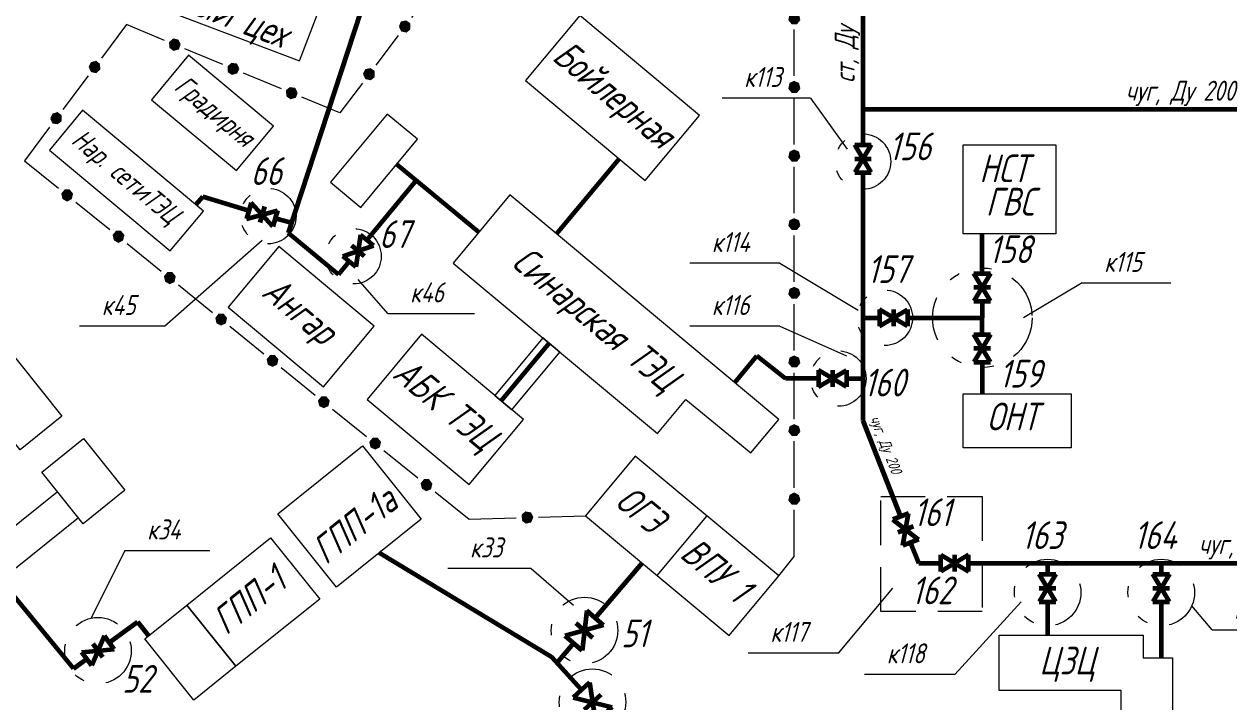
# Model space of a CAD drawing. Header units: millimetres. Extents: x 0 to 841, y 0 to 594.
# Drawn here: x 201.5 to 310.1, y 323.4 to 384.5 of the extents above; entities that cross this region are included whole.
import ezdxf

# ---------------------------------------------------------------- set-up
doc = ezdxf.new("R2010")
doc.units = ezdxf.units.MM
for name, pattern in [('K5LT32771', [0]), ('K5LT_BASIC', [0]), ('K5LT_CHAIN_LINE_WITH_2_POINTS', [12, 4, -2, 1, -2, 1, -2]), ('K5LT_DASHED', [6, 4, -2]), ('K5LT_THIN', [0])]:
    doc.linetypes.add(name, pattern=pattern)
doc.styles.add('KTEXTSTYLE', font='GOST_AU.SHX', dxfattribs={"width": 0.96, "height": 5})

# ---------------------------------------------------------------- blocks, each defined once
blk = doc.blocks.new('T5')
at = {"color": 7, "char_height": 2.5, "attachment_point": 1, "rotation": 339.2347, "style": 'KTEXTSTYLE'}
for s, insert in [('\\H5.0;\\W1.000;\\Q15;\\Q15;\\W0.965;\\H2.50;МЛЗ котельно-', (208.82, 394.22)), ('\\H5.0;\\W1.000;\\Q15;\\Q15;\\W0.965;\\H2.50;монтажный цех', (207.75, 391.4))]:
    blk.add_mtext(s, dxfattribs=dict(at, insert=insert))
blk = doc.blocks.new('T24')
at = {"color": 7, "char_height": 2.5, "attachment_point": 1, "style": 'KTEXTSTYLE'}
for s, insert in [('\\H5.0;\\W1.000;\\Q15;\\Q15;\\W0.965;\\H2.50;НСТ ', (287.62, 372.73)), ('\\H5.0;\\W1.000;\\Q15;\\Q15;\\W0.965;\\H2.50;ГВС', (288.21, 369.72))]:
    blk.add_mtext(s, dxfattribs=dict(at, insert=insert))
blk = doc.blocks.new('U64')
for points in [[(271.28, 390.83), (271.43, 391.19), (271.28, 391.54), (270.93, 391.69), (270.58, 391.54), (270.43, 391.19), (270.58, 390.83), (270.93, 390.69)], [(271.28, 384.64), (271.43, 385), (271.28, 385.35), (270.93, 385.5), (270.58, 385.35), (270.43, 385), (270.58, 384.64), (270.93, 384.5)], [(271.28, 378.45), (271.43, 378.81), (271.28, 379.16), (270.93, 379.31), (270.58, 379.16), (270.43, 378.81), (270.58, 378.45), (270.93, 378.31)], [(271.28, 372.26), (271.43, 372.62), (271.28, 372.97), (270.93, 373.12), (270.58, 372.97), (270.43, 372.62), (270.58, 372.26), (270.93, 372.12)], [(271.43, 366.43), (271.28, 366.78), (270.93, 366.93), (270.58, 366.78), (270.43, 366.43), (270.58, 366.07), (270.93, 365.93), (271.28, 366.07)], [(271.43, 360.24), (271.28, 360.59), (270.93, 360.74), (270.58, 360.59), (270.43, 360.24), (270.58, 359.88), (270.93, 359.74), (271.28, 359.88)], [(271.43, 354.05), (271.28, 354.4), (270.93, 354.55), (270.58, 354.4), (270.43, 354.05), (270.58, 353.69), (270.93, 353.55), (271.28, 353.69)], [(271.28, 347.5), (271.43, 347.86), (271.28, 348.21), (270.93, 348.36), (270.58, 348.21), (270.43, 347.86), (270.58, 347.5), (270.93, 347.36)], [(271.28, 341.31), (271.43, 341.67), (271.28, 342.02), (270.93, 342.17), (270.58, 342.02), (270.43, 341.67), (270.58, 341.31), (270.93, 341.17)]]:
    blk.add_hatch(color=7).paths.add_polyline_path(points)
at = {"color": 7, "linetype": 'K5LT32771', "lineweight": 18}
for p, q in [((270.93, 392.19), (270.93, 396.38)), ((270.54, 391.5), (270.44, 391.07)), ((270.93, 391.69), (270.54, 391.5)), ((271.32, 391.5), (270.93, 391.69)), ((271.42, 391.07), (271.32, 391.5)), ((270.44, 391.07), (270.71, 390.74)), ((270.71, 390.74), (271.15, 390.74)), ((270.93, 386), (270.93, 390.19)), ((271.15, 390.74), (271.42, 391.07)), ((270.54, 385.31), (270.44, 384.88)), ((270.44, 384.88), (270.71, 384.55)), ((270.93, 385.5), (270.54, 385.31)), ((271.32, 385.31), (270.93, 385.5)), ((271.15, 384.55), (271.42, 384.88)), ((271.42, 384.88), (271.32, 385.31)), ((270.71, 384.55), (271.15, 384.55)), ((270.93, 379.81), (270.93, 384)), ((270.93, 379.31), (270.54, 379.12)), ((271.32, 379.12), (270.93, 379.31)), ((270.54, 379.12), (270.44, 378.69)), ((270.44, 378.69), (270.71, 378.36)), ((270.71, 378.36), (271.15, 378.36)), ((271.15, 378.36), (271.42, 378.69)), ((271.42, 378.69), (271.32, 379.12)), ((270.93, 373.62), (270.93, 377.81)), ((270.54, 372.93), (270.44, 372.5)), ((270.93, 373.12), (270.54, 372.93)), ((271.32, 372.93), (270.93, 373.12)), ((271.42, 372.5), (271.32, 372.93)), ((270.44, 372.5), (270.71, 372.17)), ((270.71, 372.17), (271.15, 372.17)), ((270.93, 367.43), (270.93, 371.62)), ((271.15, 372.17), (271.42, 372.5)), ((270.54, 366.74), (270.44, 366.31)), ((270.44, 366.31), (270.71, 365.98)), ((270.93, 366.93), (270.54, 366.74)), ((271.32, 366.74), (270.93, 366.93)), ((271.15, 365.98), (271.42, 366.31)), ((271.42, 366.31), (271.32, 366.74)), ((270.71, 365.98), (271.15, 365.98)), ((270.93, 361.24), (270.93, 365.43)), ((270.54, 360.55), (270.44, 360.13)), ((270.44, 360.13), (270.71, 359.79)), ((270.93, 360.74), (270.54, 360.55)), ((270.71, 359.79), (271.15, 359.79)), ((271.32, 360.55), (270.93, 360.74)), ((271.15, 359.79), (271.42, 360.13)), ((271.42, 360.13), (271.32, 360.55)), ((270.93, 355.05), (270.93, 359.24)), ((270.54, 354.36), (270.44, 353.94)), ((270.93, 354.55), (270.54, 354.36)), ((271.32, 354.36), (270.93, 354.55)), ((271.42, 353.94), (271.32, 354.36)), ((270.44, 353.94), (270.71, 353.6)), ((270.71, 353.6), (271.15, 353.6)), ((271.15, 353.6), (271.42, 353.94)), ((270.93, 348.86), (270.93, 353.05)), ((270.54, 348.17), (270.44, 347.75)), ((270.44, 347.75), (270.71, 347.41)), ((270.93, 348.36), (270.54, 348.17)), ((271.32, 348.17), (270.93, 348.36)), ((271.15, 347.41), (271.42, 347.75)), ((271.42, 347.75), (271.32, 348.17)), ((270.71, 347.41), (271.15, 347.41)), ((270.93, 342.67), (270.93, 346.86)), ((270.54, 341.98), (270.44, 341.56)), ((270.44, 341.56), (270.71, 341.22)), ((270.93, 342.17), (270.54, 341.98)), ((270.71, 341.22), (271.15, 341.22)), ((271.32, 341.98), (270.93, 342.17)), ((271.15, 341.22), (271.42, 341.56)), ((271.42, 341.56), (271.32, 341.98)), ((270.93, 336.48), (270.93, 340.67))]:
    blk.add_line(p, q, dxfattribs=at)
blk = doc.blocks.new('U66')
for points in [[(242.67, 392.57), (242.77, 392.94), (242.58, 393.27), (242.2, 393.37), (241.88, 393.17), (241.78, 392.8), (241.97, 392.47), (242.35, 392.38)], [(239.44, 388.27), (239.54, 388.64), (239.35, 388.97), (238.97, 389.07), (238.65, 388.87), (238.55, 388.5), (238.74, 388.17), (239.12, 388.08)], [(236.21, 383.97), (236.31, 384.34), (236.12, 384.67), (235.74, 384.77), (235.42, 384.57), (235.32, 384.2), (235.51, 383.87), (235.89, 383.78)], [(232.98, 379.67), (233.08, 380.04), (232.89, 380.37), (232.51, 380.47), (232.19, 380.27), (232.09, 379.9), (232.28, 379.57), (232.66, 379.48)]]:
    blk.add_hatch(color=7).paths.add_polyline_path(points)
at = {"color": 7, "linetype": 'K5LT32771', "lineweight": 18}
for p, q in [((244.9, 396.37), (242.88, 393.67)), ((242.37, 393.36), (241.95, 393.26)), ((242.72, 393.1), (242.37, 393.36)), ((241.95, 393.26), (241.78, 392.86)), ((241.78, 392.86), (241.97, 392.47)), ((241.97, 392.47), (242.4, 392.39)), ((242.4, 392.39), (242.73, 392.67)), ((242.73, 392.67), (242.72, 393.1)), ((241.67, 392.07), (239.65, 389.37)), ((239.14, 389.06), (238.72, 388.95)), ((239.49, 388.8), (239.14, 389.06)), ((238.72, 388.95), (238.55, 388.56)), ((238.55, 388.56), (238.74, 388.17)), ((238.74, 388.17), (239.17, 388.09)), ((239.17, 388.09), (239.5, 388.37)), ((239.5, 388.37), (239.49, 388.8)), ((238.44, 387.77), (236.42, 385.07)), ((235.49, 384.65), (235.32, 384.26)), ((235.91, 384.76), (235.49, 384.65)), ((236.26, 384.5), (235.91, 384.76)), ((235.32, 384.26), (235.51, 383.87)), ((235.51, 383.87), (235.94, 383.79)), ((235.94, 383.79), (236.27, 384.07)), ((236.27, 384.07), (236.26, 384.5)), ((235.21, 383.47), (233.19, 380.77)), ((232.26, 380.35), (232.09, 379.96)), ((232.68, 380.46), (232.26, 380.35)), ((233.03, 380.2), (232.68, 380.46)), ((232.09, 379.96), (232.28, 379.57)), ((232.28, 379.57), (232.71, 379.49)), ((232.71, 379.49), (233.04, 379.77)), ((233.04, 379.77), (233.03, 380.2)), ((231.98, 379.17), (229.96, 376.47))]:
    blk.add_line(p, q, dxfattribs=at)
blk = doc.blocks.new('U67')
for points in [[(215.52, 382.45), (215.52, 382.83), (215.25, 383.1), (214.86, 383.1), (214.59, 382.83), (214.59, 382.45), (214.86, 382.18), (215.25, 382.18)], [(220.79, 380.26), (220.79, 380.65), (220.52, 380.92), (220.14, 380.92), (219.87, 380.65), (219.87, 380.26), (220.14, 379.99), (220.52, 379.99)], [(226.07, 378.08), (226.07, 378.46), (225.8, 378.73), (225.41, 378.73), (225.14, 378.46), (225.14, 378.08), (225.41, 377.81), (225.8, 377.81)]]:
    blk.add_hatch(color=7).paths.add_polyline_path(points)
at = {"color": 7, "linetype": 'K5LT32771', "lineweight": 18}
for p, q in [((214.13, 383.02), (210.71, 384.44)), ((214.92, 383.12), (214.59, 382.83)), ((214.59, 382.83), (214.62, 382.4)), ((215.35, 383.05), (214.92, 383.12)), ((215.56, 382.67), (215.35, 383.05)), ((215.39, 382.27), (215.56, 382.67)), ((214.62, 382.4), (214.97, 382.15)), ((214.97, 382.15), (215.39, 382.27)), ((219.41, 380.84), (215.98, 382.26)), ((220.19, 380.94), (219.87, 380.65)), ((219.87, 380.65), (219.89, 380.21)), ((220.62, 380.86), (220.19, 380.94)), ((220.83, 380.48), (220.62, 380.86)), ((220.66, 380.08), (220.83, 380.48)), ((219.89, 380.21), (220.25, 379.96)), ((220.25, 379.96), (220.66, 380.08)), ((224.68, 378.65), (221.25, 380.07)), ((225.47, 378.75), (225.14, 378.46)), ((225.14, 378.46), (225.17, 378.03)), ((225.89, 378.68), (225.47, 378.75)), ((226.1, 378.3), (225.89, 378.68)), ((225.94, 377.9), (226.1, 378.3)), ((225.17, 378.03), (225.52, 377.78)), ((225.52, 377.78), (225.94, 377.9)), ((229.96, 376.47), (226.53, 377.89))]:
    blk.add_line(p, q, dxfattribs=at)
blk = doc.blocks.new('U68')
for points in [[(208.24, 380.32), (208.33, 380.69), (208.14, 381.02), (207.77, 381.11), (207.44, 380.92), (207.34, 380.55), (207.54, 380.22), (207.91, 380.12)], [(204.77, 375.69), (204.87, 376.06), (204.67, 376.39), (204.3, 376.49), (203.97, 376.29), (203.88, 375.92), (204.07, 375.59), (204.44, 375.5)]]:
    blk.add_hatch(color=7).paths.add_polyline_path(points)
at = {"color": 7, "linetype": 'K5LT32771', "lineweight": 18}
for p, q in [((210.71, 384.44), (208.44, 381.42)), ((207.52, 381), (207.34, 380.6)), ((207.34, 380.6), (207.54, 380.22)), ((207.94, 381.11), (207.52, 381)), ((208.28, 380.85), (207.94, 381.11)), ((207.96, 380.13), (208.3, 380.41)), ((208.3, 380.41), (208.28, 380.85)), ((207.24, 379.82), (204.97, 376.79)), ((207.54, 380.22), (207.96, 380.13)), ((204.05, 376.37), (203.87, 375.98)), ((203.87, 375.98), (204.07, 375.59)), ((204.47, 376.48), (204.05, 376.37)), ((204.82, 376.22), (204.47, 376.48)), ((204.83, 375.79), (204.82, 376.22)), ((203.77, 375.19), (201.51, 372.17)), ((204.07, 375.59), (204.5, 375.51)), ((204.5, 375.51), (204.83, 375.79))]:
    blk.add_line(p, q, dxfattribs=at)
blk = doc.blocks.new('U69')
for points in [[(205.75, 368.75), (205.85, 369.12), (205.67, 369.45), (205.3, 369.56), (204.97, 369.38), (204.86, 369.01), (205.04, 368.67), (205.41, 368.56)], [(210.38, 365.02), (210.48, 365.38), (210.3, 365.72), (209.93, 365.83), (209.6, 365.64), (209.49, 365.28), (209.67, 364.94), (210.04, 364.83)], [(215.01, 361.28), (215.11, 361.65), (214.93, 361.99), (214.56, 362.09), (214.23, 361.91), (214.12, 361.54), (214.3, 361.21), (214.67, 361.1)], [(219.64, 357.55), (219.74, 357.92), (219.56, 358.25), (219.19, 358.36), (218.86, 358.18), (218.75, 357.81), (218.93, 357.48), (219.3, 357.37)], [(224.27, 353.82), (224.38, 354.19), (224.19, 354.52), (223.82, 354.63), (223.49, 354.45), (223.38, 354.08), (223.56, 353.74), (223.93, 353.64)], [(228.9, 350.09), (229.01, 350.45), (228.82, 350.79), (228.45, 350.9), (228.12, 350.71), (228.01, 350.35), (228.19, 350.01), (228.56, 349.9)], [(233.53, 346.35), (233.64, 346.72), (233.45, 347.06), (233.08, 347.17), (232.75, 346.98), (232.64, 346.61), (232.82, 346.28), (233.19, 346.17)], [(238.16, 342.62), (238.27, 342.99), (238.08, 343.33), (237.72, 343.43), (237.38, 343.25), (237.27, 342.88), (237.45, 342.55), (237.82, 342.44)]]:
    blk.add_hatch(color=7).paths.add_polyline_path(points)
at = {"color": 7, "linetype": 'K5LT32771', "lineweight": 18}
for p, q in [((201.51, 372.17), (204.58, 369.69)), ((205.14, 369.51), (204.87, 369.18)), ((205.58, 369.51), (205.14, 369.51)), ((205.85, 369.17), (205.58, 369.51)), ((204.87, 369.18), (204.96, 368.75)), ((204.96, 368.75), (205.35, 368.56)), ((205.35, 368.56), (205.75, 368.75)), ((205.75, 368.75), (205.85, 369.17)), ((206.14, 368.43), (209.21, 365.96)), ((209.77, 365.78), (209.5, 365.44)), ((209.5, 365.44), (209.59, 365.02)), ((210.21, 365.78), (209.77, 365.78)), ((210.48, 365.44), (210.21, 365.78)), ((210.38, 365.02), (210.48, 365.44)), ((209.59, 365.02), (209.98, 364.83)), ((209.98, 364.83), (210.38, 365.02)), ((210.77, 364.7), (213.84, 362.22)), ((214.4, 362.05), (214.13, 361.71)), ((214.84, 362.05), (214.4, 362.05)), ((215.11, 361.71), (214.84, 362.05)), ((214.13, 361.71), (214.23, 361.29)), ((214.23, 361.29), (214.61, 361.1)), ((214.61, 361.1), (215.01, 361.28)), ((215.01, 361.28), (215.11, 361.71)), ((215.4, 360.97), (218.47, 358.49)), ((219.03, 358.32), (218.76, 357.98)), ((218.76, 357.98), (218.86, 357.56)), ((218.86, 357.56), (219.25, 357.36)), ((219.47, 358.31), (219.03, 358.32)), ((219.25, 357.36), (219.64, 357.55)), ((219.74, 357.97), (219.47, 358.31)), ((219.64, 357.55), (219.74, 357.97)), ((220.03, 357.24), (223.1, 354.76)), ((223.66, 354.58), (223.39, 354.25)), ((223.39, 354.25), (223.49, 353.82)), ((224.1, 354.58), (223.66, 354.58)), ((224.37, 354.24), (224.1, 354.58)), ((224.27, 353.82), (224.37, 354.24)), ((223.49, 353.82), (223.88, 353.63)), ((223.88, 353.63), (224.27, 353.82)), ((224.66, 353.51), (227.73, 351.03)), ((228.29, 350.85), (228.02, 350.51)), ((228.02, 350.51), (228.12, 350.09)), ((228.12, 350.09), (228.51, 349.9)), ((228.73, 350.85), (228.29, 350.85)), ((228.51, 349.9), (228.9, 350.09)), ((229, 350.51), (228.73, 350.85)), ((228.9, 350.09), (229, 350.51)), ((229.29, 349.77), (232.36, 347.3)), ((232.92, 347.12), (232.65, 346.78)), ((232.65, 346.78), (232.75, 346.36)), ((233.36, 347.12), (232.92, 347.12)), ((233.63, 346.78), (233.36, 347.12)), ((233.53, 346.35), (233.63, 346.78)), ((232.75, 346.36), (233.14, 346.17)), ((233.14, 346.17), (233.53, 346.35)), ((233.92, 346.04), (236.99, 343.56)), ((237.55, 343.39), (237.28, 343.05)), ((237.99, 343.39), (237.55, 343.39)), ((238.26, 343.04), (237.99, 343.39)), ((237.28, 343.05), (237.38, 342.63)), ((237.38, 342.63), (237.77, 342.44)), ((237.77, 342.44), (238.16, 342.62)), ((238.16, 342.62), (238.26, 343.04)), ((238.55, 342.31), (241.62, 339.83))]:
    blk.add_line(p, q, dxfattribs=at)
blk = doc.blocks.new('U70')
blk.add_hatch(color=7).paths.add_polyline_path([(247.22, 339.65), (247.36, 340.01), (247.2, 340.36), (246.84, 340.49), (246.49, 340.33), (246.36, 339.98), (246.51, 339.63), (246.87, 339.49)])
at = {"color": 7, "linetype": 'K5LT32771', "lineweight": 18}
for p, q in [((246.73, 340.48), (246.4, 340.19)), ((246.4, 340.19), (246.41, 339.76)), ((247.16, 340.39), (246.73, 340.48)), ((247.36, 340.01), (247.16, 340.39)), ((247.86, 340.02), (252.09, 340.15)), ((241.62, 339.83), (245.86, 339.96)), ((246.41, 339.76), (246.76, 339.5)), ((246.76, 339.5), (247.18, 339.61)), ((247.18, 339.61), (247.36, 340.01))]:
    blk.add_line(p, q, dxfattribs=at)
blk = doc.blocks.new('U114')
at = {"color": 7, "linetype": 'K5LT_THIN', "lineweight": 18, "true_color": 0xffffff}
for q in [(239.69, 335.39), (251.03, 332.09)]:
    blk.add_line((247.2, 335.39), q, dxfattribs=at)
at = {"color": 7, "insert": (241.69, 338.19), "char_height": 1.8, "attachment_point": 1, "style": 'KTEXTSTYLE'}
blk.add_mtext('\\H5.0;\\W1.000;\\Q15;\\Q15;\\W0.965;\\H1.80;к33', dxfattribs=at)
blk = doc.blocks.new('U115')
at = {"color": 7, "linetype": 'K5LT_THIN', "lineweight": 18, "true_color": 0xffffff}
for q in [(207.51, 330.92), (218.23, 337.01)]:
    blk.add_line((210.57, 337.01), q, dxfattribs=at)
at = {"color": 7, "insert": (212.57, 339.81), "char_height": 1.8, "attachment_point": 1, "style": 'KTEXTSTYLE'}
blk.add_mtext('\\H5.0;\\W1.000;\\Q15;\\Q15;\\W0.965;\\H1.80;к34', dxfattribs=at)
blk = doc.blocks.new('U125')
at = {"color": 7, "linetype": 'K5LT_THIN', "lineweight": 18, "true_color": 0xffffff}
for q in [(222.93, 365), (206.48, 357.25)]:
    blk.add_line((214.13, 357.25), q, dxfattribs=at)
at = {"color": 7, "insert": (208.48, 360.05), "char_height": 1.8, "attachment_point": 1, "style": 'KTEXTSTYLE'}
blk.add_mtext('\\H5.0;\\W1.000;\\Q15;\\Q15;\\W0.965;\\H1.80;к45', dxfattribs=at)
blk = doc.blocks.new('U126')
at = {"color": 7, "linetype": 'K5LT_THIN', "lineweight": 18, "true_color": 0xffffff}
for q in [(231.6, 361.46), (242.09, 358.39)]:
    blk.add_line((234.29, 358.39), q, dxfattribs=at)
at = {"color": 7, "insert": (236.29, 361.19), "char_height": 1.8, "attachment_point": 1, "style": 'KTEXTSTYLE'}
blk.add_mtext('\\H5.0;\\W1.000;\\Q15;\\Q15;\\W0.965;\\H1.80;к46', dxfattribs=at)
blk = doc.blocks.new('U191')
at = {"color": 7, "linetype": 'K5LT_THIN', "lineweight": 18, "true_color": 0xffffff}
for q in [(264.42, 377.82), (275.71, 373.2)]:
    blk.add_line((272.41, 377.82), q, dxfattribs=at)
at = {"color": 7, "insert": (266.42, 380.62), "char_height": 1.8, "attachment_point": 1, "style": 'KTEXTSTYLE'}
blk.add_mtext('\\H5.0;\\W1.000;\\Q15;\\Q15;\\W0.965;\\H1.80;к113', dxfattribs=at)
blk = doc.blocks.new('U192')
at = {"color": 7, "linetype": 'K5LT_THIN', "lineweight": 18, "true_color": 0xffffff}
for q in [(261.5, 362.93), (276.7, 358.68)]:
    blk.add_line((269.63, 362.93), q, dxfattribs=at)
at = {"color": 7, "insert": (263.5, 365.73), "char_height": 1.8, "attachment_point": 1, "style": 'KTEXTSTYLE'}
blk.add_mtext('\\H5.0;\\W1.000;\\Q15;\\Q15;\\W0.965;\\H1.80;к114', dxfattribs=at)
blk = doc.blocks.new('U193')
at = {"color": 7, "linetype": 'K5LT_THIN', "lineweight": 18, "true_color": 0xffffff}
for q in [(291.61, 358), (304.88, 361.14)]:
    blk.add_line((296.89, 361.14), q, dxfattribs=at)
at = {"color": 7, "insert": (298.89, 363.94), "char_height": 1.8, "attachment_point": 1, "style": 'KTEXTSTYLE'}
blk.add_mtext('\\H5.0;\\W1.000;\\Q15;\\Q15;\\W0.965;\\H1.80;к115', dxfattribs=at)
blk = doc.blocks.new('U194')
at = {"color": 7, "linetype": 'K5LT_THIN', "lineweight": 18, "true_color": 0xffffff}
for q in [(261.5, 357.25), (275.63, 354.57)]:
    blk.add_line((269.63, 357.25), q, dxfattribs=at)
at = {"color": 7, "insert": (263.5, 360.05), "char_height": 1.8, "attachment_point": 1, "style": 'KTEXTSTYLE'}
blk.add_mtext('\\H5.0;\\W1.000;\\Q15;\\Q15;\\W0.965;\\H1.80;к116', dxfattribs=at)
blk = doc.blocks.new('U195')
at = {"color": 7, "linetype": 'K5LT_THIN', "lineweight": 18, "true_color": 0xffffff}
for q in [(279.82, 333.63), (266.78, 327.77)]:
    blk.add_line((274.91, 327.77), q, dxfattribs=at)
at = {"color": 7, "insert": (268.78, 330.57), "char_height": 1.8, "attachment_point": 1, "style": 'KTEXTSTYLE'}
blk.add_mtext('\\H5.0;\\W1.000;\\Q15;\\Q15;\\W0.965;\\H1.80;к117', dxfattribs=at)
blk = doc.blocks.new('U196')
at = {"color": 7, "linetype": 'K5LT_THIN', "lineweight": 18, "true_color": 0xffffff}
for q in [(291.41, 332.38), (277.28, 325.84)]:
    blk.add_line((285.41, 325.84), q, dxfattribs=at)
at = {"color": 7, "insert": (279.28, 328.64), "char_height": 1.8, "attachment_point": 1, "style": 'KTEXTSTYLE'}
blk.add_mtext('\\H5.0;\\W1.000;\\Q15;\\Q15;\\W0.965;\\H1.80;к118', dxfattribs=at)
blk = doc.blocks.new('U197')
at = {"color": 7, "linetype": 'K5LT_THIN', "lineweight": 18, "true_color": 0xffffff}
for q in [(306.78, 332.03), (316.75, 329.86)]:
    blk.add_line((308.62, 329.86), q, dxfattribs=at)
at = {"color": 7, "insert": (310.62, 332.66), "char_height": 1.8, "attachment_point": 1, "style": 'KTEXTSTYLE'}
blk.add_mtext('\\H5.0;\\W1.000;\\Q15;\\Q15;\\W0.965;\\H1.80;к119', dxfattribs=at)
blk = doc.blocks.new('U246')
at = {"color": 143, "linetype": 'K5LT_BASIC', "lineweight": 60, "true_color": 0x33acca}
for p, q in [((252.47, 325.11), (250.99, 323.77)), ((252.47, 325.11), (253, 321.55)), ((253.48, 324), (251.99, 322.66)), ((250.99, 323.77), (254.48, 322.89)), ((254.48, 322.89), (253, 321.55))]:
    blk.add_line(p, q, dxfattribs=at)
blk = doc.blocks.new('U247')
at = {"color": 143, "linetype": 'K5LT_BASIC', "lineweight": 60, "true_color": 0x33acca}
for p, q in [((252.22, 331.59), (251.79, 328.01)), ((253.74, 330.29), (252.22, 331.59)), ((252.77, 329.15), (251.25, 330.45)), ((253.74, 330.29), (250.27, 329.31)), ((251.79, 328.01), (250.27, 329.31))]:
    blk.add_line(p, q, dxfattribs=at)
blk = doc.blocks.new('U333')
at = {"color": 143, "linetype": 'K5LT_BASIC', "lineweight": 60, "true_color": 0x33acca}
for p, q in [((293.03, 334.88), (294.53, 334.88)), ((294.53, 334.88), (293.03, 332.38)), ((294.53, 332.38), (293.03, 334.88)), ((293.03, 333.63), (294.53, 333.63)), ((293.03, 332.38), (294.53, 332.38))]:
    blk.add_line(p, q, dxfattribs=at)
blk = doc.blocks.new('U334')
at = {"color": 143, "linetype": 'K5LT_BASIC', "lineweight": 60, "true_color": 0x33acca}
for p, q in [((303.28, 334.88), (304.78, 334.88)), ((304.78, 334.88), (303.28, 332.38)), ((304.78, 332.38), (303.28, 334.88)), ((303.28, 333.63), (304.78, 333.63)), ((303.28, 332.38), (304.78, 332.38))]:
    blk.add_line(p, q, dxfattribs=at)
blk = doc.blocks.new('U335')
at = {"color": 143, "linetype": 'K5LT_BASIC', "lineweight": 60, "true_color": 0x33acca}
for p, q in [((284.16, 335.13), (284.16, 336.63)), ((284.16, 336.63), (286.66, 335.13)), ((286.66, 336.63), (284.16, 335.13)), ((285.41, 335.13), (285.41, 336.63)), ((286.66, 335.13), (286.66, 336.63))]:
    blk.add_line(p, q, dxfattribs=at)
blk = doc.blocks.new('U336')
at = {"color": 143, "linetype": 'K5LT_BASIC', "lineweight": 60, "true_color": 0x33acca}
for p, q in [((281.22, 340.34), (279.82, 339.8)), ((280.73, 337.47), (281.22, 340.34)), ((279.82, 339.8), (282.13, 338.01)), ((281.67, 339.18), (280.28, 338.63)), ((282.13, 338.01), (280.73, 337.47))]:
    blk.add_line(p, q, dxfattribs=at)
blk = doc.blocks.new('U337')
at = {"color": 143, "linetype": 'K5LT_BASIC', "lineweight": 60, "true_color": 0x33acca}
for p, q in [((276.38, 373.59), (277.88, 373.59)), ((277.88, 373.59), (276.38, 371.09)), ((277.88, 371.09), (276.38, 373.59)), ((276.38, 372.34), (277.88, 372.34)), ((276.38, 371.09), (277.88, 371.09))]:
    blk.add_line(p, q, dxfattribs=at)
blk = doc.blocks.new('U340')
at = {"color": 143, "linetype": 'K5LT_BASIC', "lineweight": 60, "true_color": 0x33acca}
for p, q in [((221.94, 368.38), (221.52, 366.94)), ((223.92, 366.24), (221.94, 368.38)), ((221.52, 366.94), (224.34, 367.68)), ((223.14, 368.03), (222.72, 366.59)), ((224.34, 367.68), (223.92, 366.24))]:
    blk.add_line(p, q, dxfattribs=at)
blk = doc.blocks.new('U341')
at = {"color": 143, "linetype": 'K5LT_BASIC', "lineweight": 60, "true_color": 0x33acca}
for p, q in [((231.82, 365.47), (231.38, 362.59)), ((232.97, 364.52), (231.82, 365.47)), ((230.22, 363.55), (232.97, 364.52)), ((232.17, 363.55), (231.02, 364.51)), ((231.38, 362.59), (230.22, 363.55))]:
    blk.add_line(p, q, dxfattribs=at)
blk = doc.blocks.new('U357')
at = {"color": 143, "linetype": 'K5LT_BASIC', "lineweight": 60, "true_color": 0x33acca}
for p, q in [((208.71, 329.33), (207.57, 326.64)), ((209.59, 328.11), (208.71, 329.33)), ((208.58, 327.38), (207.7, 328.59)), ((206.69, 327.86), (209.59, 328.11)), ((207.57, 326.64), (206.69, 327.86))]:
    blk.add_line(p, q, dxfattribs=at)
blk = doc.blocks.new('U426')
at = {"color": 143, "linetype": 'K5LT_BASIC', "lineweight": 60, "true_color": 0x33acca}
for p, q in [((281.13, 357.25), (278.63, 358.75)), ((278.63, 358.75), (278.63, 357.25)), ((278.63, 357.25), (281.13, 358.75)), ((279.88, 358.75), (279.88, 357.25)), ((281.13, 358.75), (281.13, 357.25))]:
    blk.add_line(p, q, dxfattribs=at)
blk = doc.blocks.new('U427')
at = {"color": 143, "linetype": 'K5LT_BASIC', "lineweight": 60, "true_color": 0x33acca}
for p, q in [((287.14, 362), (288.64, 362)), ((288.64, 362), (287.14, 359.5)), ((288.64, 359.5), (287.14, 362)), ((287.14, 360.75), (288.64, 360.75)), ((287.14, 359.5), (288.64, 359.5))]:
    blk.add_line(p, q, dxfattribs=at)
blk = doc.blocks.new('U428')
at = {"color": 143, "linetype": 'K5LT_BASIC', "lineweight": 60, "true_color": 0x33acca}
for p, q in [((288.64, 354), (287.14, 356.5)), ((287.14, 356.5), (288.64, 356.5)), ((288.64, 356.5), (287.14, 354)), ((287.14, 355.25), (288.64, 355.25)), ((287.14, 354), (288.64, 354))]:
    blk.add_line(p, q, dxfattribs=at)
blk = doc.blocks.new('U434')
at = {"color": 143, "linetype": 'K5LT_BASIC', "lineweight": 60, "true_color": 0x33acca}
for p, q in [((275.63, 351.77), (273.13, 353.27)), ((273.13, 353.27), (273.13, 351.77)), ((273.13, 351.77), (275.63, 353.27)), ((274.38, 353.27), (274.38, 351.77)), ((275.63, 353.27), (275.63, 351.77))]:
    blk.add_line(p, q, dxfattribs=at)
blk = doc.blocks.new('U520')
at = {"color": 7, "linetype": 'K5LT_THIN', "lineweight": 18, "true_color": 0xffffff}
for p, q in [((237.3, 356.52), (232.4, 350.64)), ((246.52, 348.83), (237.3, 356.52)), ((232.4, 350.64), (241.62, 342.96)), ((241.62, 342.96), (246.52, 348.83))]:
    blk.add_line(p, q, dxfattribs=at)
blk = doc.blocks.new('U521')
at = {"color": 7, "linetype": 'K5LT_THIN', "lineweight": 18, "true_color": 0xffffff}
for p, q in [((256.58, 345.53), (252.09, 340.15)), ((269.54, 334.72), (256.58, 345.53)), ((252.09, 340.15), (265.06, 329.34)), ((265.06, 329.34), (269.54, 334.72))]:
    blk.add_line(p, q, dxfattribs=at)
blk = doc.blocks.new('U522')
at = {"color": 7, "linetype": 'K5LT_THIN', "lineweight": 18, "true_color": 0xffffff}
for p, q in [((224.44, 364.43), (219.88, 358.96)), ((233.05, 357.25), (224.44, 364.43)), ((219.88, 358.96), (228.49, 351.78)), ((228.49, 351.78), (233.05, 357.25))]:
    blk.add_line(p, q, dxfattribs=at)
blk = doc.blocks.new('U523')
at = {"color": 7, "linetype": 'K5LT_THIN', "lineweight": 18, "true_color": 0xffffff}
for p, q in [((206.75, 376.72), (203.75, 373.13)), ((217.66, 367.62), (206.75, 376.72)), ((203.75, 373.13), (214.66, 364.03)), ((214.66, 364.03), (217.66, 367.62))]:
    blk.add_line(p, q, dxfattribs=at)
blk = doc.blocks.new('U524')
at = {"color": 7, "linetype": 'K5LT_THIN', "lineweight": 18, "true_color": 0xffffff}
for p, q in [((234.23, 376.37), (229.11, 370.23)), ((236.95, 374.1), (234.23, 376.37)), ((231.83, 367.96), (236.95, 374.1)), ((229.11, 370.23), (231.83, 367.96))]:
    blk.add_line(p, q, dxfattribs=at)
blk = doc.blocks.new('U525')
at = {"color": 7, "linetype": 'K5LT_THIN', "lineweight": 18, "true_color": 0xffffff}
for p, q in [((216.31, 381.67), (212.97, 377.66)), ((223.97, 375.28), (216.31, 381.67)), ((212.97, 377.66), (220.62, 371.27)), ((220.62, 371.27), (223.97, 375.28))]:
    blk.add_line(p, q, dxfattribs=at)
blk = doc.blocks.new('U526')
at = {"color": 7, "linetype": 'K5LT_THIN', "lineweight": 18, "true_color": 0xffffff}
for p, q in [((251.58, 385.26), (246.68, 379.39)), ((262.39, 376.25), (251.58, 385.26)), ((246.68, 379.39), (257.49, 370.37)), ((257.49, 370.37), (262.39, 376.25))]:
    blk.add_line(p, q, dxfattribs=at)
blk = doc.blocks.new('U527')
at = {"color": 7, "linetype": 'K5LT_THIN', "lineweight": 18, "true_color": 0xffffff}
for p, q in [((248.26, 356.19), (243.93, 350.99)), ((249.8, 354.9), (248.26, 356.19)), ((245.47, 349.71), (249.8, 354.9)), ((243.93, 350.99), (245.47, 349.71))]:
    blk.add_line(p, q, dxfattribs=at)
blk = doc.blocks.new('U530')
at = {"color": 7, "linetype": 'K5LT_THIN', "lineweight": 18, "true_color": 0xffffff}
for p, q in [((207.64, 395.74), (205.16, 389.19)), ((228.8, 387.71), (207.64, 395.74)), ((205.16, 389.19), (226.32, 381.17)), ((226.32, 381.17), (228.8, 387.71))]:
    blk.add_line(p, q, dxfattribs=at)
blk = doc.blocks.new('U532')
at = {"color": 7, "linetype": 'K5LT_THIN', "lineweight": 18, "true_color": 0xffffff}
for p, q in [((212.36, 329.06), (216.14, 332.09)), ((216.14, 332.09), (220.57, 326.57)), ((216.79, 323.53), (212.36, 329.06)), ((220.57, 326.57), (216.79, 323.53))]:
    blk.add_line(p, q, dxfattribs=at)
blk = doc.blocks.new('U533')
at = {"color": 7, "linetype": 'K5LT_THIN', "lineweight": 18, "true_color": 0xffffff}
for p, q in [((216.14, 332.09), (223.7, 338.15)), ((223.7, 338.15), (228.13, 332.63)), ((228.13, 332.63), (220.57, 326.57)), ((220.57, 326.57), (216.14, 332.09))]:
    blk.add_line(p, q, dxfattribs=at)
blk = doc.blocks.new('U534')
at = {"color": 7, "linetype": 'K5LT_THIN', "lineweight": 18, "true_color": 0xffffff}
for p, q in [((224.35, 340.31), (231.98, 346.44)), ((231.98, 346.44), (237.29, 339.83)), ((229.65, 333.7), (224.35, 340.31)), ((237.29, 339.83), (229.65, 333.7))]:
    blk.add_line(p, q, dxfattribs=at)
blk = doc.blocks.new('U535')
at = {"color": 7, "linetype": 'K5LT_THIN', "lineweight": 18, "true_color": 0xffffff}
for p, q in [((203.06, 344.08), (206.84, 347.11)), ((206.84, 347.11), (210.57, 342.46)), ((206.79, 339.43), (203.06, 344.08)), ((210.57, 342.46), (206.79, 339.43))]:
    blk.add_line(p, q, dxfattribs=at)
blk = doc.blocks.new('U536')
at = {"color": 7, "linetype": 'K5LT_THIN', "lineweight": 18, "true_color": 0xffffff}
for p, q in [((189.28, 360.84), (193.06, 363.87)), ((193.06, 363.87), (204.89, 349.13)), ((201.11, 346.09), (189.28, 360.84)), ((204.89, 349.13), (201.11, 346.09))]:
    blk.add_line(p, q, dxfattribs=at)
blk = doc.blocks.new('U553')
at = {"color": 7, "linetype": 'K5LT_DASHED', "lineweight": 18, "true_color": 0xffffff}
for p, q in [((278.73, 341.88), (287.89, 341.88)), ((278.73, 331.51), (278.73, 341.88)), ((287.89, 341.88), (287.89, 331.51)), ((287.89, 331.51), (278.73, 331.51))]:
    blk.add_line(p, q, dxfattribs=at)
blk = doc.blocks.new('U634')
at = {"color": 7, "linetype": 'K5LT_THIN', "lineweight": 18, "true_color": 0xffffff}
for p, q in [((286.18, 373.59), (294.53, 373.59)), ((286.18, 365.57), (286.18, 373.59)), ((294.53, 373.59), (294.53, 365.57)), ((294.53, 365.57), (286.18, 365.57))]:
    blk.add_line(p, q, dxfattribs=at)
blk = doc.blocks.new('U635')
at = {"color": 7, "linetype": 'K5LT_THIN', "lineweight": 18, "true_color": 0xffffff}
for p, q in [((286.18, 351.14), (295.9, 351.14)), ((286.18, 346.28), (286.18, 351.14)), ((295.9, 351.14), (295.9, 346.28)), ((295.9, 346.28), (286.18, 346.28))]:
    blk.add_line(p, q, dxfattribs=at)

msp = doc.modelspace()

# ---------------------------------------------------------------- linework, layer by layer
at = {"color": 143, "linetype": 'K5LT_BASIC', "lineweight": 60, "true_color": 0x33acca}
for p, q in [((277.13, 400.67), (277.13, 373.59)), ((234.63, 394.17), (225.28, 365.66)), ((277.13, 376.83), (351.09, 376.83)), ((235.07, 371.84), (242.47, 365.71)), ((249.5, 365.57), (255.14, 372.33)), ((277.13, 371.09), (277.13, 348.73)), ((232.39, 365), (236.84, 370.37)), ((217.59, 368.9), (216.97, 368.19)), ((221.73, 367.66), (217.59, 368.9)), ((225.57, 366.55), (224.13, 366.96)), ((225.28, 365.66), (229.84, 361.91)), ((287.89, 362), (287.89, 365.57)), ((229.84, 361.91), (230.8, 363.07)), ((287.89, 359.5), (287.89, 358)), ((277.13, 358), (278.63, 358)), ((281.13, 358), (287.89, 358)), ((287.89, 356.5), (287.89, 358)), ((244.5, 350.52), (248.83, 355.71)), ((267.57, 354.57), (265.58, 352.16)), ((270.13, 352.52), (267.57, 354.57)), ((287.89, 354), (287.89, 351.14)), ((273.13, 352.52), (270.13, 352.52)), ((275.63, 352.52), (277.13, 352.52)), ((187.48, 348.83), (205.92, 326.37)), ((277.13, 348.73), (280.52, 340.07)), ((281.43, 337.74), (282.16, 335.88)), ((249.06, 327.38), (233.51, 336.8)), ((252.98, 330.94), (257.21, 335.89)), ((282.16, 335.88), (284.16, 335.88)), ((286.66, 335.88), (395.57, 335.88)), ((293.78, 335.88), (293.78, 334.88)), ((304.03, 335.88), (304.03, 334.88)), ((293.78, 332.38), (293.78, 329.39)), ((304.03, 332.38), (304.03, 327.34)), ((209.15, 328.72), (211.7, 330.57)), ((211.7, 330.57), (212.7, 329.33)), ((249.51, 326.88), (251.03, 328.66)), ((205.92, 326.37), (207.13, 327.25)), ((251.73, 324.44), (249.06, 327.38))]:
    msp.add_line(p, q, dxfattribs=at)
at = {"color": 7, "linetype": 'K5LT_THIN', "lineweight": 18, "true_color": 0xffffff}
msp.add_line((258.58, 334.75), (263.06, 340.12), dxfattribs=at)
at = {"color": 7, "linetype": 'K5LT32771', "lineweight": 18}
msp.add_line((269.54, 334.72), (270.93, 336.48), dxfattribs=at)
at = {"color": 7, "linetype": 'K5LT_THIN', "lineweight": 18, "true_color": 0xffffff}
for points in [[(263.71, 353.71), (245.28, 369.09), (240.16, 362.94), (258.59, 347.57), (261.15, 350.64)], [(261.15, 350.64), (267.03, 345.81), (269.54, 348.83), (263.71, 353.71)], [(206.37, 339.95), (193.46, 329.59), (191.56, 331.96), (204.47, 342.32)], [(300.4, 324.39), (289.4, 324.39), (289.4, 329.39), (302.4, 329.39), (302.4, 327.34)], [(302.4, 327.34), (305.03, 327.34), (305.03, 322.34), (300.4, 322.34), (300.4, 324.39)]]:
    msp.add_lwpolyline(points, dxfattribs=at)
at = {"color": 7, "linetype": 'K5LT_CHAIN_LINE_WITH_2_POINTS', "lineweight": 18, "true_color": 0xffffff}
for centre, radius in [((277.13, 372.09), 2.5), ((223.5, 367.17), 2.5), ((231.18, 363.55), 2.5), ((287.89, 358), 4.49), ((279.1, 358), 2.5), ((274.91, 352.52), 2.5), ((293.78, 333.22), 3), ((304.03, 333.22), 3), ((252.01, 329.8), 3), ((208.14, 327.98), 3), ((252.73, 323.33), 3)]:
    msp.add_circle(centre, radius, dxfattribs=at)

# ---------------------------------------------------------------- block references
for name in ['U530', 'U66', 'U64', 'T5', 'U526', 'U68', 'U67', 'U525', 'U191', 'U523', 'U524', 'U337', 'U634', 'T24', 'U69', 'U340', 'U341', 'U192', 'U125', 'U522', 'U536', 'U193', 'U427', 'U126', 'U194', 'U426', 'U520', 'U428', 'U527', 'U434', 'U635', 'U535', 'U534', 'U521', 'U553', 'U70', 'U336', 'U115', 'U533', 'U114', 'U335', 'U333', 'U334', 'U195', 'U197', 'U532', 'U247', 'U196', 'U357', 'U246']:
    msp.add_blockref(name, (0, 0))

# ---------------------------------------------------------------- texts
at = {"color": 7, "attachment_point": 1, "style": 'KTEXTSTYLE'}
for s, insert, char_height, rotation in [('\\H5.0;\\W1.000;\\Q15;\\Q15;\\W0.965;\\H1.80;ст, Ду 250', (274.58, 379.19), 1.8, 90), ('\\H5.0;\\W1.000;\\Q15;\\Q15;\\W0.965;\\H2.50;Бойлерная', (250.59, 383.25), 2.5, 320.1734), ('\\H5.0;\\W1.000;\\Q15;\\Q15;\\W0.965;\\H1.80;Градирня', (216.05, 380.03), 1.8, 320.1734), ('\\H5.0;\\W1.000;\\Q15;\\Q15;\\W0.965;\\H1.80;Нар. сетиТЭЦ', (206.77, 375.19), 1.8, 320.1734), ('\\H5.0;\\W1.000;\\Q15;\\Q15;\\W0.965;\\H2.50;Синарская ТЭЦ', (246.91, 364.67), 2.5, 320.1734), ('\\H5.0;\\W1.000;\\Q15;\\Q15;\\W0.965;\\H2.50;Ангар', (224.37, 361.99), 2.5, 320.1734), ('\\H5.0;\\W1.000;\\Q15;\\Q15;\\W0.965;\\H2.50;АБК ТЭЦ', (236.18, 354.62), 2.5, 320.1734), ('\\H5.0;\\W1.000;\\Q15;\\Q15;\\W0.965;\\H1.00;чуг, Ду 200', (278.67, 349.3), 1, 291.3613), ('\\H5.0;\\W1.000;\\Q15;\\Q15;\\W0.965;\\H2.50;ГПП-1а', (227.14, 337.61), 2.5, 38.7477), ('\\H5.0;\\W1.000;\\Q15;\\Q15;\\W0.965;\\H2.50;ОГЭ', (256.23, 343.1), 2.5, 320.1734), ('\\H5.0;\\W1.000;\\Q15;\\Q15;\\W0.965;\\H2.50;ВПУ 1', (262.11, 338.4), 2.5, 320.1734), ('\\H5.0;\\W1.000;\\Q15;\\Q15;\\W0.965;\\H2.50;ГПП-1', (218.15, 331.26), 2.5, 38.7477)]:
    msp.add_mtext(s, dxfattribs=dict(at, insert=insert, char_height=char_height, rotation=rotation))
for s, insert, char_height in [('\\H5.0;\\W1.000;\\Q15;\\Q15;\\W0.965;\\H1.80;чуг, Ду 200', (300.82, 379.38), 1.8), ('\\H5.0;\\W1.000;\\Q15;\\Q15;\\W0.965;\\H2.50;156', (279.47, 374.71), 2.5), ('\\H5.0;\\W1.000;\\Q15;\\Q15;\\W0.965;\\H2.50;66', (221.91, 372.48), 2.5), ('\\H5.0;\\W1.000;\\Q15;\\Q15;\\W0.965;\\H2.50;67', (233.5, 366.8), 2.5), ('\\H5.0;\\W1.000;\\Q15;\\Q15;\\W0.965;\\H2.50;158', (288.47, 365.43), 2.5), ('\\H5.0;\\W1.000;\\Q15;\\Q15;\\W0.965;\\H2.50;157', (277.51, 363.64), 2.5), ('\\H5.0;\\W1.000;\\Q15;\\Q15;\\W0.965;\\H2.50;160', (277.21, 353.41), 2.5), ('\\H5.0;\\W1.000;\\Q15;\\Q15;\\W0.965;\\H2.50;159', (289.41, 354.21), 2.5), ('\\H5.0;\\W1.000;\\Q15;\\Q15;\\W0.965;\\H2.50;ОНТ', (288.3, 350.35), 2.5), ('\\H5.0;\\W1.000;\\Q15;\\Q15;\\W0.965;\\H2.50;161', (281.69, 341.71), 2.5), ('\\H5.0;\\W1.000;\\Q15;\\Q15;\\W0.965;\\H2.50;163', (291.41, 339.65), 2.5), ('\\H5.0;\\W1.000;\\Q15;\\Q15;\\W0.965;\\H2.50;164', (301.55, 339.65), 2.5), ('\\H5.0;\\W1.000;\\Q15;\\Q15;\\W0.965;\\H1.80;чуг, Ду 150', (307.41, 338.5), 1.8), ('\\H5.0;\\W1.000;\\Q15;\\Q15;\\W0.965;\\H2.50;162', (281.49, 334.67), 2.5), ('\\H5.0;\\W1.000;\\Q15;\\Q15;\\W0.965;\\H2.50;51', (255.33, 330.79), 2.5), ('\\H5.0;\\W1.000;\\Q15;\\Q15;\\W0.965;\\H2.50;ЦЗЦ', (293.04, 328.34), 2.5), ('\\H5.0;\\W1.000;\\Q15;\\Q15;\\W0.965;\\H2.50;52', (210.33, 326.69), 2.5)]:
    msp.add_mtext(s, dxfattribs=dict(at, insert=insert, char_height=char_height))

doc.saveas('drawing.dxf')
